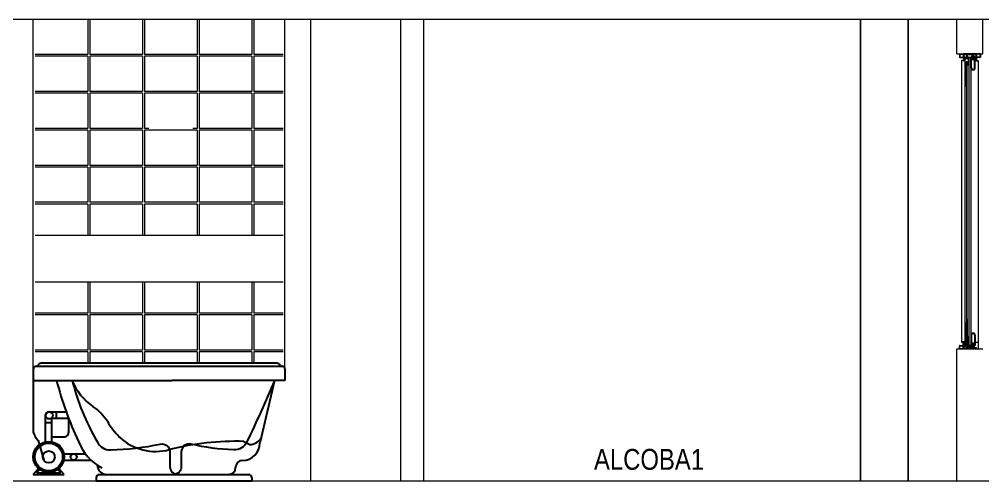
# Model space of a CAD drawing. Extents: x 1270 to 1442, y 932 to 1016.
# Drawn here: x 1428.32 to 1433.88, y 975.19 to 977.85 of the extents above; entities that cross this region are included whole.
import ezdxf

# ---------------------------------------------------------------- set-up
doc = ezdxf.new("R2010")
doc.units = 0
doc.header["$MEASUREMENT"] = 0
doc.layers.add('arquitecturapasito', color=252, linetype='Continuous', lineweight=5)
doc.layers.add('ventanas', color=4, linetype='Continuous', lineweight=9)
for name, color, linetype in [('GUIATAPA', 7, 'Continuous'), ('REFEREN', 1, 'Continuous'), ('VIDRIOS', 4, 'Continuous')]:
    doc.layers.add(name, color=color, linetype=linetype)
doc.styles.add('MtXpl_Arial_Narrow', font='')
doc.styles.get('MtXpl_Arial_Narrow').set_extended_font_data('Arial Narrow')

msp = doc.modelspace()

# ---------------------------------------------------------------- linework, layer by layer
for p, q in [((1428.405, 975.8332), (1428.405, 975.7655)), ((1429.855, 975.8332), (1429.855, 975.7655)), ((1428.405, 975.7655), (1429.2025, 975.7655)), ((1429.855, 975.7655), (1429.2025, 975.7655)), ((1429.7956, 975.7655), (1429.7106, 975.4045)), ((1428.476, 975.4123), (1428.476, 975.5669)), ((1428.494, 975.585), (1428.5958, 975.585)), ((1428.5391, 975.5489), (1428.5391, 975.585)), ((1428.5121, 975.5218), (1428.476, 975.5218)), ((1428.5121, 975.4123), (1428.5121, 975.5489)), ((1428.5121, 975.5489), (1428.609, 975.5489)), ((1429.6179, 975.4147), (1429.6528, 975.3962)), ((1428.5811, 975.3432), (1428.7048, 975.3432)), ((1428.5811, 975.3071), (1428.7371, 975.3071)), ((1428.405, 975.224), (1428.4353, 975.2584)), ((1428.425, 975.233), (1428.4421, 975.2524)), ((1428.425, 975.233), (1428.563, 975.233)), ((1428.563, 975.233), (1428.546, 975.2524)), ((1428.583, 975.224), (1428.5528, 975.2584)), ((1428.405, 975.224), (1428.583, 975.224)), ((1428.7671, 975.2059), (1428.7671, 975.1879)), ((1428.7671, 975.1879), (1429.6646, 975.1879)), ((1428.7852, 975.224), (1428.8279, 975.224)), ((1428.8279, 975.224), (1429.6465, 975.224)), ((1429.6035, 975.224), (1429.6465, 975.224)), ((1429.6646, 975.2059), (1429.6646, 975.1879))]:
    msp.add_line(p, q)
for points in [[(1429.8414, 975.8467), (1429.2025, 975.8467), (1428.4186, 975.8467)], [(1429.8091, 975.8648), (1429.2025, 975.8648), (1428.4509, 975.8648)]]:
    msp.add_lwpolyline(points)
for points in [[(1428.405, 975.7655), (1428.405, 975.4676, 0.10594), (1428.4321, 975.4207), (1428.4648, 975.3062)], [(1428.5391, 975.7655, 0.048738), (1428.6655, 975.4135, 0.177115), (1428.7993, 975.2619, 0.177115)], [(1428.6294, 975.7655, 0.073733), (1428.7738, 975.4135, 0.323277), (1428.8515, 975.3655, 0.04186), (1429.1367, 975.3987, -0.48524), (1429.1924, 975.3548), (1429.1924, 975.2691, 0.414214), (1429.2375, 975.224)], [(1429.7956, 975.7655, -0.009797), (1429.6365, 975.4135, -0.323277), (1429.5588, 975.3655, -0.048609), (1429.3137, 975.3987, 0.48524), (1429.258, 975.3548), (1429.258, 975.2691, -0.414214), (1429.2129, 975.224)], [(1428.5121, 975.4406), (1428.582, 975.4406, 0.414214), (1428.6091, 975.4676), (1428.6091, 975.5486)]]:
    msp.add_lwpolyline(points, format="xyb")
for centre, radius in [((1428.4967, 975.5643), 0.0203), ((1428.494, 975.3252), 0.089), ((1428.494, 975.3252), 0.0799), ((1428.494, 975.3252), 0.0348), ((1428.6373, 975.3252), 0.0181)]:
    msp.add_circle(centre, radius)
for centre, radius, start, end in [((1428.4186, 975.8332), 0.0135, 88.2416, 180), ((1428.4179, 975.8631), 0.0164, 270.9332, 323.8377), ((1428.4509, 975.8418), 0.0229, 90, 149.6951), ((1429.8091, 975.8418), 0.0229, 30.3049, 90), ((1429.8406, 975.8602), 0.0135, 210.3049, 271.7584), ((1429.8414, 975.8332), 0.0135, 0, 91.7584), ((1428.9348, 975.8864), 0.3285, 201.6001, 235.3652), ((1428.494, 975.5669), 0.0181, 90, 180), ((1428.5793, 975.3667), 0.3012, 32.9973, 55.9103), ((1429.1987, 975.737), 0.4208, 209.3546, 225.0208), ((1429.1095, 975.6602), 0.3035, 226.683, 285.4721), ((1429.5748, 973.8404), 1.5748, 88.4314, 104.1249), ((1429.6113, 975.4045), 0.0993, 270, 0), ((1429.6485, 975.4777), 0.0815, 273.0573, 323.7584), ((1429.6113, 975.2646), 0.0406, 90, 180), ((1428.8279, 975.2781), 0.0542, 180, 270), ((1429.5301, 975.2646), 0.0406, 270, 0), ((1428.7852, 975.2059), 0.0181, 90, 180), ((1429.6465, 975.2059), 0.0181, 0, 90)]:
    msp.add_arc(centre, radius, start, end)
at = {"layer": 'arquitecturapasito', "color": 252}
for p, q in [((1422.6045, 977.8479), (1436.9507, 977.8479)), ((1428.405, 975.4676), (1428.405, 977.8479)), ((1428.72, 977.8479), (1428.72, 977.6449)), ((1428.73, 977.8479), (1428.73, 977.6449)), ((1429.035, 977.8479), (1429.035, 977.6449)), ((1429.045, 977.8479), (1429.045, 977.6449)), ((1429.35, 977.8479), (1429.35, 977.6449)), ((1429.36, 977.8479), (1429.36, 977.6449)), ((1429.665, 977.8479), (1429.665, 977.6449)), ((1429.675, 977.8479), (1429.675, 977.6449)), ((1429.855, 975.8332), (1429.855, 977.8479)), ((1430.005, 975.1879), (1430.005, 977.8479)), ((1430.5234, 975.1879), (1430.5234, 977.8479)), ((1430.655, 975.1879), (1430.655, 977.8479)), ((1433.1716, 975.1879), (1433.1716, 977.8479)), ((1433.1737, 975.1879), (1433.1737, 977.8479)), ((1433.4474, 975.1879), (1433.4474, 977.8479)), ((1433.4495, 975.1879), (1433.4495, 977.8479)), ((1433.7268, 977.6479), (1433.7268, 977.8479)), ((1433.8768, 977.6479), (1433.8768, 977.8479)), ((1428.72, 977.6449), (1428.415, 977.6449)), ((1428.72, 977.6349), (1428.415, 977.6349)), ((1428.72, 977.6349), (1428.72, 977.4319)), ((1429.035, 977.6449), (1428.73, 977.6449)), ((1429.035, 977.6349), (1428.73, 977.6349)), ((1428.73, 977.6349), (1428.73, 977.4319)), ((1429.035, 977.6349), (1429.035, 977.4319)), ((1429.35, 977.6449), (1429.045, 977.6449)), ((1429.35, 977.6349), (1429.045, 977.6349)), ((1429.045, 977.6349), (1429.045, 977.4319)), ((1429.35, 977.6349), (1429.35, 977.4319)), ((1429.665, 977.6449), (1429.36, 977.6449)), ((1429.665, 977.6349), (1429.36, 977.6349)), ((1429.36, 977.6349), (1429.36, 977.4319)), ((1429.665, 977.6349), (1429.665, 977.4319)), ((1429.845, 977.6449), (1429.675, 977.6449)), ((1429.845, 977.6349), (1429.675, 977.6349)), ((1429.675, 977.6349), (1429.675, 977.4319)), ((1433.7268, 977.6479), (1433.8768, 977.6479)), ((1428.72, 977.4319), (1428.415, 977.4319)), ((1428.72, 977.4219), (1428.415, 977.4219)), ((1428.72, 977.4219), (1428.72, 977.2189)), ((1429.035, 977.4319), (1428.73, 977.4319)), ((1429.035, 977.4219), (1428.73, 977.4219)), ((1428.73, 977.4219), (1428.73, 977.2189)), ((1429.035, 977.4219), (1429.035, 977.2189)), ((1429.35, 977.4319), (1429.045, 977.4319)), ((1429.35, 977.4219), (1429.045, 977.4219)), ((1429.045, 977.4219), (1429.045, 977.2189)), ((1429.35, 977.4219), (1429.35, 977.2189)), ((1429.665, 977.4319), (1429.36, 977.4319)), ((1429.665, 977.4219), (1429.36, 977.4219)), ((1429.36, 977.4219), (1429.36, 977.2189)), ((1429.665, 977.4219), (1429.665, 977.2189)), ((1429.845, 977.4319), (1429.675, 977.4319)), ((1429.845, 977.4219), (1429.675, 977.4219)), ((1429.675, 977.4219), (1429.675, 977.2189)), ((1428.72, 977.2189), (1428.415, 977.2189)), ((1428.72, 977.2089), (1428.415, 977.2089)), ((1428.72, 977.2089), (1428.72, 977.0059)), ((1429.035, 977.2189), (1428.73, 977.2189)), ((1429.035, 977.2089), (1428.73, 977.2089)), ((1428.73, 977.2089), (1428.73, 977.0059)), ((1429.035, 977.2089), (1429.035, 977.0059)), ((1429.0708, 977.2189), (1429.045, 977.2189)), ((1429.35, 977.209), (1429.045, 977.209)), ((1429.35, 977.2089), (1429.045, 977.2089)), ((1429.045, 977.2089), (1429.045, 977.0059)), ((1429.35, 977.2189), (1429.3242, 977.2189)), ((1429.35, 977.2089), (1429.35, 977.0059)), ((1429.665, 977.2189), (1429.36, 977.2189)), ((1429.665, 977.2089), (1429.36, 977.2089)), ((1429.36, 977.2089), (1429.36, 977.0059)), ((1429.665, 977.2089), (1429.665, 977.0059)), ((1429.845, 977.2189), (1429.675, 977.2189)), ((1429.845, 977.2089), (1429.675, 977.2089)), ((1429.675, 977.2089), (1429.675, 977.0059)), ((1428.72, 977.0059), (1428.415, 977.0059)), ((1428.72, 976.9959), (1428.415, 976.9959)), ((1428.72, 976.9959), (1428.72, 976.7929)), ((1429.035, 977.0059), (1428.73, 977.0059)), ((1429.035, 976.9959), (1428.73, 976.9959)), ((1428.73, 976.9959), (1428.73, 976.7929)), ((1429.035, 976.9959), (1429.035, 976.7929)), ((1429.35, 977.0059), (1429.045, 977.0059)), ((1429.35, 976.9959), (1429.045, 976.9959)), ((1429.045, 976.9959), (1429.045, 976.7929)), ((1429.35, 976.9959), (1429.35, 976.7929)), ((1429.665, 977.0059), (1429.36, 977.0059)), ((1429.665, 976.9959), (1429.36, 976.9959)), ((1429.36, 976.9959), (1429.36, 976.7929)), ((1429.665, 976.9959), (1429.665, 976.7929)), ((1429.845, 977.0059), (1429.675, 977.0059)), ((1429.845, 976.9959), (1429.675, 976.9959)), ((1429.675, 976.9959), (1429.675, 976.7929)), ((1428.72, 976.7929), (1428.415, 976.7929)), ((1429.035, 976.7929), (1428.73, 976.7929)), ((1429.35, 976.7929), (1429.045, 976.7929)), ((1429.665, 976.7929), (1429.36, 976.7929)), ((1429.845, 976.7929), (1429.675, 976.7929)), ((1428.72, 976.7829), (1428.415, 976.7829)), ((1428.72, 976.7829), (1428.72, 976.6033)), ((1429.035, 976.7829), (1428.73, 976.7829)), ((1428.73, 976.7829), (1428.73, 976.6033)), ((1429.035, 976.7829), (1429.035, 976.6033)), ((1429.35, 976.7829), (1429.045, 976.7829)), ((1429.045, 976.7829), (1429.045, 976.6033)), ((1429.35, 976.7829), (1429.35, 976.6033)), ((1429.665, 976.7829), (1429.36, 976.7829)), ((1429.36, 976.7829), (1429.36, 976.6033)), ((1429.665, 976.7829), (1429.665, 976.6033)), ((1429.845, 976.7829), (1429.675, 976.7829)), ((1429.675, 976.7829), (1429.675, 976.6033)), ((1428.415, 976.6033), (1429.845, 976.6033)), ((1428.415, 976.3335), (1429.845, 976.3335)), ((1428.72, 976.3335), (1428.72, 976.1539)), ((1428.73, 976.3335), (1428.73, 976.1539)), ((1429.035, 976.3335), (1429.035, 976.1539)), ((1429.045, 976.3335), (1429.045, 976.1539)), ((1429.35, 976.3335), (1429.35, 976.1539)), ((1429.36, 976.3335), (1429.36, 976.1539)), ((1429.665, 976.3335), (1429.665, 976.1539)), ((1429.675, 976.3335), (1429.675, 976.1539)), ((1428.72, 976.1539), (1428.415, 976.1539)), ((1428.72, 976.1439), (1428.415, 976.1439)), ((1428.72, 976.1439), (1428.72, 975.9409)), ((1429.035, 976.1539), (1428.73, 976.1539)), ((1429.035, 976.1439), (1428.73, 976.1439)), ((1428.73, 976.1439), (1428.73, 975.9409)), ((1429.035, 976.1439), (1429.035, 975.9409)), ((1429.35, 976.1539), (1429.045, 976.1539)), ((1429.35, 976.1439), (1429.045, 976.1439)), ((1429.045, 976.1439), (1429.045, 975.9409)), ((1429.35, 976.1439), (1429.35, 975.9409)), ((1429.665, 976.1539), (1429.36, 976.1539)), ((1429.665, 976.1439), (1429.36, 976.1439)), ((1429.36, 976.1439), (1429.36, 975.9409)), ((1429.665, 976.1439), (1429.665, 975.9409)), ((1429.845, 976.1539), (1429.675, 976.1539)), ((1429.845, 976.1439), (1429.675, 976.1439)), ((1429.675, 976.1439), (1429.675, 975.9409)), ((1428.72, 975.9409), (1428.415, 975.9409)), ((1428.72, 975.9309), (1428.415, 975.9309)), ((1428.72, 975.9309), (1428.72, 975.8648)), ((1429.035, 975.9409), (1428.73, 975.9409)), ((1429.035, 975.9309), (1428.73, 975.9309)), ((1428.73, 975.9309), (1428.73, 975.8648)), ((1429.035, 975.9309), (1429.035, 975.8648)), ((1429.35, 975.9409), (1429.045, 975.9409)), ((1429.35, 975.9309), (1429.045, 975.9309)), ((1429.045, 975.9309), (1429.045, 975.8648)), ((1429.35, 975.9309), (1429.35, 975.8648)), ((1429.665, 975.9409), (1429.36, 975.9409)), ((1429.665, 975.9309), (1429.36, 975.9309)), ((1429.36, 975.9309), (1429.36, 975.8648)), ((1429.665, 975.9309), (1429.665, 975.8648)), ((1429.845, 975.9409), (1429.675, 975.9409)), ((1429.845, 975.9309), (1429.675, 975.9309)), ((1429.675, 975.9309), (1429.675, 975.8648)), ((1433.7268, 975.1879), (1433.7268, 975.9479)), ((1433.7268, 975.9479), (1433.8768, 975.9479)), ((1422.6045, 975.1879), (1436.9455, 975.1879)), ((1422.7545, 975.1879), (1433.8427, 975.1879))]:
    msp.add_line(p, q, dxfattribs=at)
at = {"layer": 'GUIATAPA'}
for p, q in [((1433.8103, 977.5688), (1433.8103, 977.6289)), ((1433.8171, 977.6289), (1433.8103, 977.6289)), ((1433.8171, 977.62), (1433.8171, 977.6289)), ((1433.8321, 977.6289), (1433.8254, 977.6289)), ((1433.8254, 977.62), (1433.8254, 977.6289)), ((1433.8321, 977.5688), (1433.8321, 977.6289)), ((1433.8103, 976.027), (1433.8103, 975.9669)), ((1433.8321, 976.027), (1433.8321, 975.9669)), ((1433.8171, 975.9669), (1433.8103, 975.9669)), ((1433.8171, 975.9757), (1433.8171, 975.9669)), ((1433.8254, 975.9757), (1433.8254, 975.9669)), ((1433.8321, 975.9669), (1433.8254, 975.9669))]:
    msp.add_line(p, q, dxfattribs=at)
for centre, radius, start, end in [((1433.8212, 977.62), 0.00415, 180, 0), ((1433.8212, 977.5688), 0.0109, 180, 0), ((1433.8212, 976.027), 0.0109, 0, 180), ((1433.8212, 975.9757), 0.00415, 0, 180)]:
    msp.add_arc(centre, radius, start, end, dxfattribs=at)
at = {"layer": 'REFEREN'}
for p, q in [((1433.7754, 977.6276), (1433.7754, 977.6207)), ((1433.7762, 977.6276), (1433.7754, 977.6276)), ((1433.7754, 977.6207), (1433.7762, 977.6207)), ((1433.7762, 977.6207), (1433.7762, 977.6276)), ((1433.7933, 977.6207), (1433.7933, 977.6276)), ((1433.7933, 977.6276), (1433.7941, 977.6276)), ((1433.7941, 977.6207), (1433.7933, 977.6207)), ((1433.7941, 977.6276), (1433.7941, 977.6207)), ((1433.7754, 975.9751), (1433.7754, 975.9682)), ((1433.7762, 975.9751), (1433.7754, 975.9751)), ((1433.7754, 975.9682), (1433.7762, 975.9682)), ((1433.7762, 975.9682), (1433.7762, 975.9751)), ((1433.7933, 975.9682), (1433.7933, 975.9751)), ((1433.7933, 975.9751), (1433.7941, 975.9751)), ((1433.7941, 975.9682), (1433.7933, 975.9682)), ((1433.7941, 975.9751), (1433.7941, 975.9682))]:
    msp.add_line(p, q, dxfattribs=at)
for centre, radius, start, end in [((1433.7786, 977.6321), 0.00597, 246.6273, 303.8996), ((1433.7786, 977.6319), 0.00597, 246.6273, 303.8996), ((1433.7786, 977.6315), 0.00597, 246.6273, 303.8996), ((1433.7788, 977.6352), 0.00977, 254.835, 288.7448), ((1433.7787, 977.6373), 0.0122, 258.1832, 285.2584), ((1433.7783, 977.6405), 0.0155, 262.2061, 283.141), ((1433.7789, 977.6463), 0.0216, 262.7637, 277.9281), ((1433.7792, 977.6907), 0.0663, 267.4255, 272.3498), ((1433.8118, 979.7597), 2.1358, 269.0443, 269.197), ((1433.7782, 977.5576), 0.0663, 86.7939, 91.7169), ((1433.7786, 977.6018), 0.0218, 81.2955, 96.1858), ((1433.7781, 977.608), 0.0153, 75.5606, 96.9965), ((1433.7787, 977.6152), 0.00798, 66.1874, 108.0388), ((1433.7786, 977.6131), 0.00979, 70.4331, 104.2887), ((1433.7786, 977.6167), 0.00597, 56.1004, 113.3727), ((1433.7786, 977.6165), 0.00597, 56.1004, 113.3727), ((1433.7786, 977.6162), 0.00597, 56.1004, 113.3727), ((1433.7909, 977.6321), 0.00597, 236.1004, 293.3727), ((1433.7909, 977.6319), 0.00597, 236.1004, 293.3727), ((1433.7909, 977.6315), 0.00597, 236.1004, 293.3727), ((1433.7907, 977.6352), 0.00977, 251.2552, 285.165), ((1433.7908, 977.6373), 0.0122, 254.7416, 281.8168), ((1433.7906, 977.6463), 0.0216, 262.0719, 277.2363), ((1433.7903, 977.6907), 0.0663, 267.6502, 272.5745), ((1433.7577, 979.7597), 2.1358, 270.803, 270.9557), ((1433.7913, 977.5576), 0.0663, 88.2831, 93.2061), ((1433.7909, 977.6018), 0.0218, 83.8142, 98.7045), ((1433.7914, 977.608), 0.0153, 83.0035, 104.4394), ((1433.7908, 977.6152), 0.00798, 71.9612, 113.8126), ((1433.7909, 977.6131), 0.00979, 75.7113, 109.5669), ((1433.7909, 977.6167), 0.00597, 66.6273, 123.8996), ((1433.7909, 977.6165), 0.00597, 66.6273, 123.8996), ((1433.7909, 977.6162), 0.00597, 66.6273, 123.8996), ((1433.7912, 977.6405), 0.0155, 256.859, 277.7939), ((1433.7786, 975.9796), 0.00597, 246.6273, 303.8996), ((1433.7786, 975.9794), 0.00597, 246.6273, 303.8996), ((1433.7786, 975.979), 0.00597, 246.6273, 303.8996), ((1433.7788, 975.9827), 0.00977, 254.835, 288.7448), ((1433.7787, 975.9848), 0.0122, 258.1832, 285.2584), ((1433.7783, 975.988), 0.0155, 262.2061, 283.141), ((1433.7789, 975.9938), 0.0216, 262.7637, 277.9281), ((1433.7792, 976.0382), 0.0663, 267.4255, 272.3498), ((1433.8118, 978.1072), 2.1358, 269.0443, 269.197), ((1433.7782, 975.9051), 0.0663, 86.7939, 91.7169), ((1433.7786, 975.9493), 0.0218, 81.2955, 96.1858), ((1433.7781, 975.9555), 0.0153, 75.5606, 96.9965), ((1433.7787, 975.9627), 0.00798, 66.1874, 108.0388), ((1433.7786, 975.9606), 0.00979, 70.4331, 104.2887), ((1433.7786, 975.9642), 0.00597, 56.1004, 113.3727), ((1433.7786, 975.964), 0.00597, 56.1004, 113.3727), ((1433.7786, 975.9637), 0.00597, 56.1004, 113.3727), ((1433.7909, 975.9796), 0.00597, 236.1004, 293.3727), ((1433.7909, 975.9794), 0.00597, 236.1004, 293.3727), ((1433.7909, 975.979), 0.00597, 236.1004, 293.3727), ((1433.7907, 975.9827), 0.00977, 251.2552, 285.165), ((1433.7908, 975.9848), 0.0122, 254.7416, 281.8168), ((1433.7906, 975.9938), 0.0216, 262.0719, 277.2363), ((1433.7903, 976.0382), 0.0663, 267.6502, 272.5745), ((1433.7577, 978.1072), 2.1358, 270.803, 270.9557), ((1433.7913, 975.9051), 0.0663, 88.2831, 93.2061), ((1433.7909, 975.9493), 0.0218, 83.8142, 98.7045), ((1433.7914, 975.9555), 0.0153, 83.0035, 104.4394), ((1433.7908, 975.9627), 0.00798, 71.9612, 113.8126), ((1433.7909, 975.9606), 0.00979, 75.7113, 109.5669), ((1433.7909, 975.9642), 0.00597, 66.6273, 123.8996), ((1433.7909, 975.964), 0.00597, 66.6273, 123.8996), ((1433.7909, 975.9637), 0.00597, 66.6273, 123.8996), ((1433.7912, 975.988), 0.0155, 256.859, 277.7939)]:
    msp.add_arc(centre, radius, start, end, dxfattribs=at)
at = {"layer": 'ventanas'}
for p, q in [((1433.743, 977.6479), (1433.743, 977.6296)), ((1433.743, 977.6479), (1433.7662, 977.6479)), ((1433.7448, 977.6279), (1433.7662, 977.6279)), ((1433.745, 977.6459), (1433.745, 977.6299)), ((1433.745, 977.6459), (1433.7662, 977.6459)), ((1433.745, 977.6299), (1433.7662, 977.6299)), ((1433.841, 977.6479), (1433.7662, 977.6479)), ((1433.7662, 977.6459), (1433.7662, 977.6299)), ((1433.7662, 977.6279), (1433.7662, 977.6094)), ((1433.7716, 977.6279), (1433.7716, 977.6104)), ((1433.7731, 977.6289), (1433.7726, 977.6289)), ((1433.7735, 977.6289), (1433.7731, 977.6289)), ((1433.7731, 977.6079), (1433.7731, 977.6289)), ((1433.7735, 977.6289), (1433.7735, 976.537)), ((1433.7959, 977.6289), (1433.7959, 976.537)), ((1433.7959, 977.6289), (1433.7972, 977.6289)), ((1433.7972, 977.6289), (1433.7972, 977.4592)), ((1433.7972, 977.6289), (1433.817, 977.6289)), ((1433.8087, 977.6289), (1433.8087, 976.537)), ((1433.8162, 977.6424), (1433.8262, 977.6424)), ((1433.8162, 977.6289), (1433.8162, 977.6424)), ((1433.8179, 977.6175), (1433.8179, 977.6424)), ((1433.8245, 977.6175), (1433.8245, 977.6424)), ((1433.8262, 977.6289), (1433.8262, 977.6424)), ((1433.8329, 977.6289), (1433.8321, 977.6289)), ((1433.8329, 977.6289), (1433.8329, 977.6079)), ((1433.8329, 977.6289), (1433.8334, 977.6289)), ((1433.8344, 977.6279), (1433.8344, 977.6104)), ((1433.8397, 977.6479), (1433.8397, 977.6094)), ((1433.863, 977.6479), (1433.841, 977.6479)), ((1433.841, 977.6459), (1433.841, 977.6299)), ((1433.861, 977.6459), (1433.841, 977.6459)), ((1433.861, 977.6299), (1433.841, 977.6299)), ((1433.841, 977.6279), (1433.841, 977.6094)), ((1433.8612, 977.6279), (1433.841, 977.6279)), ((1433.861, 977.6459), (1433.861, 977.6299)), ((1433.863, 977.6479), (1433.863, 977.6296)), ((1433.7552, 977.6079), (1433.7552, 976.537)), ((1433.7731, 977.6079), (1433.7552, 977.6079)), ((1433.7731, 977.6079), (1433.7552, 977.6079)), ((1433.7706, 977.6094), (1433.7562, 977.6094)), ((1433.7794, 977.5849), (1433.7787, 977.5849)), ((1433.7792, 977.5862), (1433.7795, 977.5862)), ((1433.7799, 977.5857), (1433.7799, 977.5854)), ((1433.7871, 977.5939), (1433.7824, 977.5939)), ((1433.7895, 977.5854), (1433.7895, 977.5857)), ((1433.79, 977.5862), (1433.7903, 977.5862)), ((1433.7907, 977.5849), (1433.79, 977.5849)), ((1433.8329, 977.6079), (1433.8507, 977.6079)), ((1433.8354, 977.6094), (1433.8497, 977.6094)), ((1433.8507, 977.6079), (1433.8507, 976.537)), ((1433.7972, 977.4592), (1433.7972, 977.3399)), ((1433.7552, 976.537), (1433.7552, 975.9879)), ((1433.7735, 976.537), (1433.7735, 976.1005)), ((1433.7959, 976.537), (1433.7959, 976.1005)), ((1433.7972, 976.537), (1433.7972, 975.9669)), ((1433.8087, 976.537), (1433.8087, 975.9669)), ((1433.8507, 976.537), (1433.8507, 975.9479)), ((1433.7552, 976.1005), (1433.7552, 975.9875)), ((1433.7735, 976.1005), (1433.7735, 975.9669)), ((1433.7959, 976.1005), (1433.7959, 975.9669)), ((1433.7794, 976.0165), (1433.7787, 976.0165)), ((1433.7792, 976.0152), (1433.7795, 976.0152)), ((1433.7799, 976.0157), (1433.7799, 976.016)), ((1433.7895, 976.016), (1433.7895, 976.0157)), ((1433.7907, 976.0165), (1433.79, 976.0165)), ((1433.79, 976.0152), (1433.7903, 976.0152)), ((1433.743, 975.9479), (1433.743, 975.9662)), ((1433.7448, 975.9679), (1433.7649, 975.9679)), ((1433.745, 975.9499), (1433.745, 975.9659)), ((1433.745, 975.9659), (1433.7649, 975.9659)), ((1433.7731, 975.9879), (1433.7552, 975.9879)), ((1433.7731, 975.9879), (1433.7552, 975.9879)), ((1433.7552, 975.9879), (1433.7552, 975.9874)), ((1433.7706, 975.9864), (1433.7562, 975.9864)), ((1433.7649, 975.9479), (1433.7649, 975.9864)), ((1433.7662, 975.9479), (1433.7662, 975.9864)), ((1433.7716, 975.9679), (1433.7716, 975.9854)), ((1433.7734, 975.9669), (1433.7722, 975.9669)), ((1433.7743, 975.9669), (1433.7722, 975.9669)), ((1433.7731, 975.9669), (1433.7726, 975.9669)), ((1433.7731, 975.9669), (1433.7731, 975.9879)), ((1433.7731, 975.9669), (1433.7731, 975.9879)), ((1433.7735, 975.9669), (1433.7731, 975.9669)), ((1433.7731, 975.9669), (1433.7734, 975.9669)), ((1433.7871, 976.0075), (1433.7824, 976.0075)), ((1433.7868, 975.9617), (1433.7868, 975.9586)), ((1433.7879, 975.9626), (1433.7869, 975.9619)), ((1433.7871, 975.9583), (1433.8189, 975.957)), ((1433.8179, 975.9639), (1433.7881, 975.9639)), ((1433.7881, 975.9639), (1433.7881, 975.9631)), ((1433.7951, 975.9669), (1433.7972, 975.9669)), ((1433.8087, 975.9669), (1433.7972, 975.9669)), ((1433.8103, 975.9669), (1433.8087, 975.9669)), ((1433.8158, 975.9669), (1433.8158, 975.9639)), ((1433.8179, 975.9631), (1433.8179, 975.9639)), ((1433.818, 975.9746), (1433.818, 975.9627)), ((1433.8191, 975.9619), (1433.8181, 975.9626)), ((1433.8192, 975.9573), (1433.8192, 975.9617)), ((1433.8245, 975.9746), (1433.8245, 975.9566)), ((1433.8266, 975.9669), (1433.8266, 975.9564)), ((1433.8321, 975.9869), (1433.8507, 975.9869)), ((1433.743, 975.9479), (1433.7649, 975.9479)), ((1433.745, 975.9499), (1433.7649, 975.9499)), ((1433.841, 975.9479), (1433.7649, 975.9479)), ((1433.8357, 975.9479), (1433.8507, 975.9479))]:
    msp.add_line(p, q, dxfattribs=at)
at = {"layer": 'ventanas', "color": 7}
for p, q in [((1433.7664, 977.6251), (1433.7664, 977.6474)), ((1433.7669, 977.6479), (1433.7672, 977.6479)), ((1433.7672, 977.6246), (1433.7669, 977.6246)), ((1433.7677, 977.6474), (1433.7677, 977.6459)), ((1433.7677, 977.6436), (1433.7677, 977.6251)), ((1433.7682, 977.6454), (1433.7848, 977.6454)), ((1433.7848, 977.6441), (1433.7682, 977.6441)), ((1433.7738, 977.6284), (1433.7738, 977.5854)), ((1433.7769, 977.6289), (1433.7743, 977.6289)), ((1433.7751, 977.6209), (1433.7751, 977.6274)), ((1433.7751, 977.5994), (1433.7751, 977.6189)), ((1433.7756, 977.6279), (1433.7759, 977.6279)), ((1433.7759, 977.6204), (1433.7756, 977.6204)), ((1433.7756, 977.6194), (1433.7769, 977.6194)), ((1433.7764, 977.6274), (1433.7764, 977.6269)), ((1433.7764, 977.6214), (1433.7764, 977.6209)), ((1433.7774, 977.6269), (1433.7774, 977.6284)), ((1433.7774, 977.6199), (1433.7774, 977.6214)), ((1433.7816, 977.6207), (1433.7816, 977.6282)), ((1433.7847, 977.6196), (1433.7816, 977.6207)), ((1433.782, 977.6286), (1433.7825, 977.6286)), ((1433.7829, 977.6282), (1433.7829, 977.6255)), ((1433.783, 977.6251), (1433.7835, 977.6247)), ((1433.7879, 977.6207), (1433.7847, 977.6196)), ((1433.7853, 977.6459), (1433.7853, 977.6474)), ((1433.7853, 977.6335), (1433.7853, 977.6436)), ((1433.7865, 977.6322), (1433.7854, 977.6332)), ((1433.7858, 977.6479), (1433.7861, 977.6479)), ((1433.786, 977.6247), (1433.7865, 977.6251)), ((1433.7866, 977.6474), (1433.7866, 977.6444)), ((1433.7866, 977.6421), (1433.7866, 977.6341)), ((1433.7866, 977.6255), (1433.7866, 977.6318)), ((1433.7867, 977.6337), (1433.7878, 977.6327)), ((1433.7871, 977.6439), (1433.8189, 977.6439)), ((1433.8189, 977.6426), (1433.7871, 977.6426)), ((1433.7879, 977.6324), (1433.7879, 977.6207)), ((1433.792, 977.6284), (1433.792, 977.6269)), ((1433.792, 977.6214), (1433.792, 977.6199)), ((1433.7951, 977.6289), (1433.7925, 977.6289)), ((1433.7925, 977.6194), (1433.7938, 977.6194)), ((1433.793, 977.6269), (1433.793, 977.6274)), ((1433.793, 977.6209), (1433.793, 977.6214)), ((1433.7935, 977.6279), (1433.7938, 977.6279)), ((1433.7938, 977.6204), (1433.7935, 977.6204)), ((1433.7943, 977.6274), (1433.7943, 977.6209)), ((1433.7943, 977.6189), (1433.7943, 977.5994)), ((1433.7956, 977.5854), (1433.7956, 977.6284)), ((1433.8181, 977.6207), (1433.8181, 977.6324)), ((1433.8212, 977.6196), (1433.8181, 977.6207)), ((1433.8182, 977.6327), (1433.8193, 977.6337)), ((1433.8194, 977.6444), (1433.8194, 977.6474)), ((1433.8194, 977.6341), (1433.8194, 977.6421)), ((1433.8194, 977.6318), (1433.8194, 977.6255)), ((1433.8206, 977.6332), (1433.8195, 977.6322)), ((1433.8195, 977.6251), (1433.82, 977.6247)), ((1433.8199, 977.6479), (1433.8202, 977.6479)), ((1433.8207, 977.6474), (1433.8207, 977.6459)), ((1433.8207, 977.6436), (1433.8207, 977.6335)), ((1433.8212, 977.6454), (1433.8377, 977.6454)), ((1433.8377, 977.6441), (1433.8212, 977.6441)), ((1433.8244, 977.6207), (1433.8212, 977.6196)), ((1433.8225, 977.6247), (1433.823, 977.6251)), ((1433.8231, 977.6255), (1433.8231, 977.6282)), ((1433.8235, 977.6286), (1433.824, 977.6286)), ((1433.8244, 977.6282), (1433.8244, 977.6207)), ((1433.8382, 977.6459), (1433.8382, 977.6474)), ((1433.8382, 977.6251), (1433.8382, 977.6436)), ((1433.8387, 977.6479), (1433.839, 977.6479)), ((1433.839, 977.6246), (1433.8387, 977.6246)), ((1433.8395, 977.6474), (1433.8395, 977.6251)), ((1433.7743, 977.5849), (1433.7794, 977.5849)), ((1433.7751, 977.5867), (1433.7751, 977.5964)), ((1433.7809, 977.5989), (1433.7756, 977.5989)), ((1433.7756, 977.5969), (1433.7842, 977.5969)), ((1433.7794, 977.5862), (1433.7756, 977.5862)), ((1433.7799, 977.5854), (1433.7799, 977.5857)), ((1433.7813, 977.601), (1433.7813, 977.5994)), ((1433.7829, 977.6034), (1433.7826, 977.6034)), ((1433.7826, 977.5994), (1433.7826, 977.601)), ((1433.7864, 977.5989), (1433.7831, 977.5989)), ((1433.7846, 977.597), (1433.7847, 977.5972)), ((1433.7847, 977.5972), (1433.7849, 977.597)), ((1433.7853, 977.5969), (1433.7938, 977.5969)), ((1433.7869, 977.6034), (1433.7866, 977.6034)), ((1433.7868, 977.601), (1433.7868, 977.5994)), ((1433.7881, 977.5994), (1433.7881, 977.601)), ((1433.7938, 977.5989), (1433.7886, 977.5989)), ((1433.7895, 977.5857), (1433.7895, 977.5854)), ((1433.7938, 977.5862), (1433.79, 977.5862)), ((1433.79, 977.5849), (1433.7951, 977.5849)), ((1433.7943, 977.5964), (1433.7943, 977.5867)), ((1433.7738, 976.016), (1433.7738, 975.9674)), ((1433.7794, 976.0165), (1433.7743, 976.0165)), ((1433.7751, 976.005), (1433.7751, 976.0147)), ((1433.7756, 976.0152), (1433.7793, 976.0152)), ((1433.7793, 976.0152), (1433.7794, 976.0152)), ((1433.7799, 976.0157), (1433.7799, 976.016)), ((1433.7895, 976.016), (1433.7895, 976.0157)), ((1433.7951, 976.0165), (1433.79, 976.0165)), ((1433.79, 976.0152), (1433.7938, 976.0152)), ((1433.7943, 976.0147), (1433.7943, 976.005)), ((1433.7956, 975.9674), (1433.7956, 976.016)), ((1433.7664, 975.9484), (1433.7664, 975.9757)), ((1433.7669, 975.9762), (1433.7672, 975.9762)), ((1433.7677, 975.9757), (1433.7677, 975.9595)), ((1433.7677, 975.9572), (1433.7677, 975.9497)), ((1433.7682, 975.959), (1433.7848, 975.9583)), ((1433.7848, 975.957), (1433.7683, 975.9577)), ((1433.7743, 975.9669), (1433.7769, 975.9669)), ((1433.7751, 976.0014), (1433.7751, 976.002)), ((1433.7751, 975.9769), (1433.7751, 975.9994)), ((1433.7751, 975.9684), (1433.7751, 975.9749)), ((1433.7842, 976.0045), (1433.7756, 976.0045)), ((1433.7756, 976.0025), (1433.7809, 976.0025)), ((1433.7763, 976.0009), (1433.7756, 976.0009)), ((1433.7756, 975.9999), (1433.7764, 975.9999)), ((1433.7769, 975.9764), (1433.7756, 975.9764)), ((1433.7756, 975.9754), (1433.7759, 975.9754)), ((1433.7759, 975.9679), (1433.7756, 975.9679)), ((1433.7764, 975.9749), (1433.7764, 975.9744)), ((1433.7764, 975.9689), (1433.7764, 975.9684)), ((1433.7768, 976.0004), (1433.7768, 976.0004)), ((1433.7774, 975.9744), (1433.7774, 975.9759)), ((1433.7774, 975.9674), (1433.7774, 975.9689)), ((1433.7813, 976.002), (1433.7813, 976.0004)), ((1433.7816, 975.975), (1433.7847, 975.9762)), ((1433.7816, 975.9676), (1433.7816, 975.975)), ((1433.7825, 975.9672), (1433.782, 975.9672)), ((1433.7826, 976.0004), (1433.7826, 976.002)), ((1433.7826, 975.998), (1433.7829, 975.998)), ((1433.7829, 975.9702), (1433.7829, 975.9676)), ((1433.7835, 975.9711), (1433.783, 975.9706)), ((1433.7831, 976.0025), (1433.7864, 976.0025)), ((1433.7847, 976.0042), (1433.7846, 976.0044)), ((1433.7849, 976.0044), (1433.7847, 976.0042)), ((1433.7847, 975.9762), (1433.7879, 975.975)), ((1433.7938, 976.0045), (1433.7853, 976.0045)), ((1433.7853, 975.9588), (1433.7853, 975.9622)), ((1433.7853, 975.9484), (1433.7853, 975.9565)), ((1433.7854, 975.9626), (1433.7865, 975.9636)), ((1433.7865, 975.9706), (1433.786, 975.9711)), ((1433.7866, 975.998), (1433.7869, 975.998)), ((1433.7866, 975.9639), (1433.7866, 975.9702)), ((1433.7866, 975.9617), (1433.7866, 975.9587)), ((1433.7866, 975.9564), (1433.7866, 975.9484)), ((1433.7878, 975.963), (1433.7867, 975.962)), ((1433.7868, 976.002), (1433.7868, 976.0004)), ((1433.7871, 975.9582), (1433.8189, 975.9569)), ((1433.8189, 975.9556), (1433.7871, 975.9569)), ((1433.7879, 975.975), (1433.7879, 975.9634)), ((1433.7881, 976.0004), (1433.7881, 976.002)), ((1433.7886, 976.0025), (1433.7938, 976.0025)), ((1433.792, 975.9759), (1433.792, 975.9744)), ((1433.792, 975.9689), (1433.792, 975.9674)), ((1433.7938, 975.9764), (1433.7925, 975.9764)), ((1433.7925, 975.9669), (1433.7951, 975.9669)), ((1433.7926, 976.0004), (1433.7926, 976.0004)), ((1433.793, 975.9744), (1433.793, 975.9749)), ((1433.793, 975.9684), (1433.793, 975.9689)), ((1433.7938, 976.0009), (1433.7931, 976.0009)), ((1433.7931, 975.9999), (1433.7939, 975.9999)), ((1433.7935, 975.9754), (1433.7938, 975.9754)), ((1433.7938, 975.9679), (1433.7935, 975.9679)), ((1433.7943, 976.002), (1433.7943, 976.0014)), ((1433.7943, 975.9994), (1433.7943, 975.9769)), ((1433.7943, 975.9749), (1433.7943, 975.9684)), ((1433.8181, 975.975), (1433.8212, 975.9762)), ((1433.8181, 975.9634), (1433.8181, 975.975)), ((1433.8193, 975.962), (1433.8182, 975.963)), ((1433.8194, 975.9702), (1433.8194, 975.9639)), ((1433.8194, 975.9574), (1433.8194, 975.9617)), ((1433.8194, 975.9484), (1433.8194, 975.9551)), ((1433.82, 975.9711), (1433.8195, 975.9706)), ((1433.8195, 975.9636), (1433.8206, 975.9626)), ((1433.8207, 975.9622), (1433.8207, 975.9573)), ((1433.8207, 975.955), (1433.8207, 975.9484)), ((1433.8212, 975.9762), (1433.8244, 975.975)), ((1433.8212, 975.9568), (1433.8391, 975.9559)), ((1433.8378, 975.9545), (1433.8212, 975.9555)), ((1433.823, 975.9706), (1433.8225, 975.9711)), ((1433.8231, 975.9676), (1433.8231, 975.9702)), ((1433.824, 975.9672), (1433.8235, 975.9672)), ((1433.8244, 975.975), (1433.8244, 975.9676)), ((1433.8357, 975.9522), (1433.8377, 975.9522)), ((1433.8382, 975.9527), (1433.8382, 975.954)), ((1433.8395, 975.9554), (1433.8395, 975.9514)), ((1433.7689, 975.9479), (1433.7669, 975.9479)), ((1433.7682, 975.9492), (1433.7689, 975.9492)), ((1433.7694, 975.9487), (1433.7694, 975.9484)), ((1433.7861, 975.9479), (1433.7858, 975.9479)), ((1433.8202, 975.9479), (1433.8199, 975.9479)), ((1433.8352, 975.9484), (1433.8352, 975.9517)), ((1433.836, 975.9479), (1433.8357, 975.9479)), ((1433.8365, 975.9479), (1433.8365, 975.9479)), ((1433.839, 975.9509), (1433.837, 975.9509))]:
    msp.add_line(p, q, dxfattribs=at)
at = {"layer": 'ventanas', "linetype": 'Continuous'}
for p, q in [((1433.7716, 977.6278), (1433.7726, 977.6289)), ((1433.7716, 977.6269), (1433.7731, 977.6284)), ((1433.7716, 977.626), (1433.7731, 977.6275)), ((1433.7716, 977.6252), (1433.7731, 977.6267)), ((1433.7716, 977.6243), (1433.7731, 977.6258)), ((1433.7716, 977.6234), (1433.7731, 977.6249)), ((1433.7716, 977.6225), (1433.7731, 977.624)), ((1433.7716, 977.6216), (1433.7731, 977.6231)), ((1433.7716, 977.6207), (1433.7731, 977.6222)), ((1433.7716, 977.6199), (1433.7731, 977.6214)), ((1433.7716, 977.619), (1433.7731, 977.6205)), ((1433.7716, 977.6181), (1433.7731, 977.6196)), ((1433.7716, 977.6172), (1433.7731, 977.6187)), ((1433.8329, 977.6282), (1433.8336, 977.6289)), ((1433.8329, 977.6273), (1433.8342, 977.6285)), ((1433.8329, 977.6264), (1433.8344, 977.6279)), ((1433.8329, 977.6255), (1433.8344, 977.627)), ((1433.8329, 977.6247), (1433.8344, 977.6262)), ((1433.8329, 977.6238), (1433.8344, 977.6253)), ((1433.8329, 977.6229), (1433.8344, 977.6244)), ((1433.8329, 977.622), (1433.8344, 977.6235)), ((1433.8329, 977.6211), (1433.8344, 977.6226)), ((1433.8329, 977.6202), (1433.8344, 977.6217)), ((1433.8329, 977.6194), (1433.8344, 977.6209)), ((1433.8329, 977.6185), (1433.8344, 977.62)), ((1433.8329, 977.6176), (1433.8344, 977.6191)), ((1433.8329, 977.6167), (1433.8344, 977.6182)), ((1433.7552, 977.608), (1433.7567, 977.6094)), ((1433.756, 977.6079), (1433.7575, 977.6094)), ((1433.7569, 977.6079), (1433.7584, 977.6094)), ((1433.7578, 977.6079), (1433.7593, 977.6094)), ((1433.7587, 977.6079), (1433.7602, 977.6094)), ((1433.7596, 977.6079), (1433.7611, 977.6094)), ((1433.7605, 977.6079), (1433.762, 977.6094)), ((1433.7613, 977.6079), (1433.7628, 977.6094)), ((1433.7622, 977.6079), (1433.7637, 977.6094)), ((1433.7631, 977.6079), (1433.7646, 977.6094)), ((1433.764, 977.6079), (1433.7655, 977.6094)), ((1433.7649, 977.6079), (1433.7664, 977.6094)), ((1433.7658, 977.6079), (1433.7673, 977.6094)), ((1433.7666, 977.6079), (1433.7681, 977.6094)), ((1433.7675, 977.6079), (1433.769, 977.6094)), ((1433.7684, 977.6079), (1433.7699, 977.6094)), ((1433.7693, 977.6079), (1433.7708, 977.6094)), ((1433.7702, 977.6079), (1433.7731, 977.6107)), ((1433.7711, 977.6079), (1433.7731, 977.6099)), ((1433.7715, 977.6101), (1433.7731, 977.6116)), ((1433.7716, 977.6163), (1433.7731, 977.6178)), ((1433.7716, 977.6154), (1433.7731, 977.6169)), ((1433.7716, 977.6145), (1433.7731, 977.616)), ((1433.7716, 977.6137), (1433.7731, 977.6152)), ((1433.7716, 977.6128), (1433.7731, 977.6143)), ((1433.7716, 977.6119), (1433.7731, 977.6134)), ((1433.7716, 977.611), (1433.7731, 977.6125)), ((1433.7719, 977.6079), (1433.7731, 977.609)), ((1433.7728, 977.6079), (1433.7731, 977.6081)), ((1433.8329, 977.6158), (1433.8344, 977.6173)), ((1433.8329, 977.6149), (1433.8344, 977.6164)), ((1433.8329, 977.6141), (1433.8344, 977.6156)), ((1433.8329, 977.6132), (1433.8344, 977.6147)), ((1433.8329, 977.6123), (1433.8344, 977.6138)), ((1433.8329, 977.6114), (1433.8344, 977.6129)), ((1433.8329, 977.6105), (1433.8344, 977.612)), ((1433.8329, 977.6096), (1433.8344, 977.6111)), ((1433.8329, 977.6088), (1433.8344, 977.6103)), ((1433.8329, 977.6079), (1433.8347, 977.6097)), ((1433.8338, 977.6079), (1433.8353, 977.6094)), ((1433.8347, 977.6079), (1433.8362, 977.6094)), ((1433.8356, 977.6079), (1433.8371, 977.6094)), ((1433.8365, 977.6079), (1433.838, 977.6094)), ((1433.8374, 977.6079), (1433.8389, 977.6094)), ((1433.8382, 977.6079), (1433.8397, 977.6094)), ((1433.8391, 977.6079), (1433.8406, 977.6094)), ((1433.84, 977.6079), (1433.8415, 977.6094)), ((1433.8409, 977.6079), (1433.8424, 977.6094)), ((1433.8418, 977.6079), (1433.8433, 977.6094)), ((1433.8427, 977.6079), (1433.8442, 977.6094)), ((1433.8435, 977.6079), (1433.845, 977.6094)), ((1433.8444, 977.6079), (1433.8459, 977.6094)), ((1433.8453, 977.6079), (1433.8468, 977.6094)), ((1433.8462, 977.6079), (1433.8477, 977.6094)), ((1433.8471, 977.6079), (1433.8486, 977.6094)), ((1433.848, 977.6079), (1433.8495, 977.6094)), ((1433.8488, 977.6079), (1433.8502, 977.6092)), ((1433.8497, 977.6079), (1433.8506, 977.6088)), ((1433.8506, 977.6079), (1433.8507, 977.608)), ((1433.7552, 975.9878), (1433.7567, 975.9864)), ((1433.756, 975.9879), (1433.7575, 975.9864)), ((1433.7569, 975.9879), (1433.7584, 975.9864)), ((1433.7578, 975.9879), (1433.7593, 975.9864)), ((1433.7587, 975.9879), (1433.7602, 975.9864)), ((1433.7596, 975.9879), (1433.7611, 975.9864)), ((1433.7605, 975.9879), (1433.762, 975.9864)), ((1433.7613, 975.9879), (1433.7628, 975.9864)), ((1433.7622, 975.9879), (1433.7637, 975.9864)), ((1433.7631, 975.9879), (1433.7646, 975.9864)), ((1433.764, 975.9879), (1433.7655, 975.9864)), ((1433.7649, 975.9879), (1433.7664, 975.9864)), ((1433.7658, 975.9879), (1433.7673, 975.9864)), ((1433.7666, 975.9879), (1433.7681, 975.9864)), ((1433.7675, 975.9879), (1433.769, 975.9864)), ((1433.7684, 975.9879), (1433.7699, 975.9864)), ((1433.7693, 975.9879), (1433.7708, 975.9863)), ((1433.7702, 975.9879), (1433.7731, 975.985)), ((1433.7711, 975.9879), (1433.7731, 975.9859)), ((1433.7715, 975.9856), (1433.7731, 975.9841)), ((1433.7716, 975.9847), (1433.7731, 975.9832)), ((1433.7716, 975.9838), (1433.7731, 975.9823)), ((1433.7716, 975.983), (1433.7731, 975.9815)), ((1433.7716, 975.9821), (1433.7731, 975.9806)), ((1433.7716, 975.9812), (1433.7731, 975.9797)), ((1433.7716, 975.9803), (1433.7731, 975.9788)), ((1433.7716, 975.9794), (1433.7731, 975.9779)), ((1433.7716, 975.9785), (1433.7731, 975.977)), ((1433.7716, 975.9777), (1433.7731, 975.9762)), ((1433.7716, 975.9768), (1433.7731, 975.9753)), ((1433.7716, 975.9759), (1433.7731, 975.9744)), ((1433.7716, 975.975), (1433.7731, 975.9735)), ((1433.7716, 975.9741), (1433.7731, 975.9726)), ((1433.7716, 975.9732), (1433.7731, 975.9717)), ((1433.7716, 975.9723), (1433.7731, 975.9708)), ((1433.7716, 975.9715), (1433.7731, 975.97)), ((1433.7716, 975.9706), (1433.7731, 975.9691)), ((1433.7716, 975.9697), (1433.7731, 975.9682)), ((1433.7716, 975.9688), (1433.7731, 975.9673)), ((1433.7716, 975.9679), (1433.7726, 975.9669)), ((1433.7719, 975.9879), (1433.7731, 975.9868)), ((1433.7728, 975.9879), (1433.7731, 975.9876))]:
    msp.add_line(p, q, dxfattribs=at)
at = {"layer": 'ventanas', "color": 4}
for p, q in [((1433.7827, 977.5929), (1433.7827, 976.537)), ((1433.7837, 977.4592), (1433.7837, 977.5937)), ((1433.7847, 976.537), (1433.7847, 977.5939)), ((1433.7857, 977.4592), (1433.7857, 977.5937)), ((1433.7867, 976.537), (1433.7867, 977.5929)), ((1433.7837, 977.4592), (1433.7837, 977.3399)), ((1433.7857, 977.4592), (1433.7857, 977.3399)), ((1433.7827, 976.537), (1433.7827, 976.1005)), ((1433.7837, 976.537), (1433.7837, 976.0091)), ((1433.7847, 976.1005), (1433.7847, 976.537)), ((1433.7857, 976.537), (1433.7857, 976.0091)), ((1433.7867, 976.1212), (1433.7867, 976.537)), ((1433.7867, 976.1212), (1433.7867, 976.0099)), ((1433.7827, 976.0099), (1433.7827, 976.1005)), ((1433.7847, 976.1005), (1433.7847, 976.0089))]:
    msp.add_line(p, q, dxfattribs=at)
at = {"layer": 'ventanas'}
for centre, radius, start, end in [((1433.7449, 977.6298), 0.00191, 173.8359, 273.0344), ((1433.7729, 977.6275), 0.00136, 103.6839, 166.3161), ((1433.8334, 977.6279), 0.001, 0, 90), ((1433.8611, 977.6298), 0.00191, 266.9656, 6.1641), ((1433.7563, 977.6083), 0.00112, 92.4486, 200.1712), ((1433.7706, 977.6104), 0.001, 270, 0), ((1433.7834, 977.5891), 0.00626, 222.5068, 264.3631), ((1433.7353, 977.6068), 0.0485, 334.8674, 344.0172), ((1433.7794, 977.5854), 0.0005, 270, 360), ((1433.7794, 977.5857), 0.0005, 0, 89.6311), ((1433.7824, 977.5934), 0.0005, 90, 174.3462), ((1433.7861, 977.5891), 0.00626, 275.6369, 317.4932), ((1433.7871, 977.5934), 0.0005, 5.6538, 90), ((1433.8342, 977.6068), 0.0485, 195.9828, 205.1326), ((1433.79, 977.5857), 0.000499, 90.2799, 179.911), ((1433.79, 977.5854), 0.0005, 180, 270), ((1433.8354, 977.6104), 0.001, 180, 270), ((1433.8496, 977.6082), 0.0012, 345.1862, 82.1939), ((1433.7834, 976.0123), 0.00626, 95.6369, 137.4932), ((1433.7353, 975.9946), 0.0485, 15.9828, 25.1326), ((1433.7794, 976.016), 0.0005, 0, 90), ((1433.7794, 976.0157), 0.0005, 270.3689, 360), ((1433.7824, 976.008), 0.0005, 185.6538, 270), ((1433.7861, 976.0123), 0.00626, 42.5068, 84.3631), ((1433.7871, 976.008), 0.0005, 270, 354.3462), ((1433.8342, 975.9946), 0.0485, 154.8674, 164.0172), ((1433.79, 976.016), 0.0005, 90, 180), ((1433.79, 976.0157), 0.000499, 180.089, 269.7201), ((1433.7449, 975.966), 0.00191, 86.9656, 186.1641), ((1433.7562, 975.9874), 0.001, 180, 270), ((1433.7706, 975.9854), 0.001, 0, 90), ((1433.7726, 975.9679), 0.001, 180, 270), ((1433.7871, 975.9617), 0.0003, 135, 180), ((1433.7871, 975.9586), 0.0003, 180, 267.6577), ((1433.7874, 975.9631), 0.0007, 315, 360), ((1433.8148, 975.9796), 0.00597, 291.8218, 303.8996), ((1433.8148, 975.9794), 0.00597, 291.8218, 303.8996), ((1433.8148, 975.9791), 0.00597, 291.8218, 303.8996), ((1433.815, 975.9827), 0.00977, 281.9899, 288.7448), ((1433.8149, 975.9849), 0.0122, 279.9024, 285.2584), ((1433.8146, 975.9881), 0.0155, 279.1683, 283.141), ((1433.8152, 975.9938), 0.0216, 274.9622, 277.9281), ((1433.8154, 976.0383), 0.0663, 271.3898, 272.3498), ((1433.8481, 978.1073), 2.1358, 269.1673, 269.197), ((1433.8144, 975.9051), 0.0663, 86.7939, 87.754), ((1433.8148, 975.9493), 0.0218, 81.2955, 84.2333), ((1433.8143, 975.9555), 0.0153, 75.5606, 79.8039), ((1433.8149, 975.9627), 0.00798, 66.1874, 74.6505), ((1433.8149, 975.9606), 0.00979, 70.4331, 77.2009), ((1433.8148, 975.9643), 0.00597, 56.1004, 68.1782), ((1433.8148, 975.964), 0.00597, 56.1004, 68.1782), ((1433.8148, 975.9637), 0.00597, 56.1004, 68.1782), ((1433.8186, 975.9631), 0.0007, 180, 225), ((1433.8189, 975.9573), 0.0003, 267.6577, 0), ((1433.8189, 975.9617), 0.0003, 0, 45), ((1433.8277, 975.9796), 0.00597, 236.1004, 248.1782), ((1433.8277, 975.9794), 0.00597, 236.1004, 248.1782), ((1433.8277, 975.9791), 0.00597, 236.1004, 248.1782), ((1433.8275, 975.9827), 0.00977, 251.2552, 258.0101), ((1433.8275, 975.9849), 0.0122, 254.7416, 260.0976), ((1433.8273, 975.9938), 0.0216, 262.0719, 265.0378), ((1433.8271, 976.0383), 0.0663, 267.6502, 268.6102), ((1433.7944, 978.1073), 2.1358, 270.803, 270.8327), ((1433.8281, 975.9051), 0.0663, 92.246, 93.2061), ((1433.8276, 975.9493), 0.0218, 95.7667, 98.7045), ((1433.8282, 975.9555), 0.0153, 100.1961, 104.4394), ((1433.8276, 975.9627), 0.00798, 105.3495, 113.8126), ((1433.8276, 975.9606), 0.00979, 102.7991, 109.5669), ((1433.8277, 975.9643), 0.00597, 111.8218, 123.8996), ((1433.8277, 975.964), 0.00597, 111.8218, 123.8996), ((1433.8277, 975.9637), 0.00597, 111.8218, 123.8996), ((1433.8279, 975.9881), 0.0155, 256.859, 260.8317)]:
    msp.add_arc(centre, radius, start, end, dxfattribs=at)
at = {"layer": 'ventanas', "color": 7}
for centre, radius, start, end in [((1433.7669, 977.6474), 0.0005, 90, 180), ((1433.7669, 977.6251), 0.0005, 180, 270), ((1433.7672, 977.6474), 0.0005, 0, 90), ((1433.7672, 977.6251), 0.0005, 270, 0), ((1433.7682, 977.6459), 0.0005, 180, 270), ((1433.7682, 977.6436), 0.0005, 90, 180), ((1433.7743, 977.6284), 0.0005, 90, 180), ((1433.7756, 977.6274), 0.0005, 90, 180), ((1433.7756, 977.6209), 0.0005, 180, 270), ((1433.7756, 977.6189), 0.0005, 90, 180), ((1433.7759, 977.6274), 0.0005, 0, 90), ((1433.7759, 977.6209), 0.0005, 270, 0), ((1433.7769, 977.6269), 0.0005, 180, 0), ((1433.7769, 977.6214), 0.0005, 0, 180), ((1433.7769, 977.6284), 0.0005, 0, 90), ((1433.7769, 977.6199), 0.0005, 270, 0), ((1433.782, 977.6282), 0.0004, 90, 180), ((1433.7825, 977.6282), 0.0004, 360, 90), ((1433.7834, 977.6255), 0.0005, 180, 225), ((1433.7847, 977.6229), 0.00185, 132.409, 47.591), ((1433.7833, 977.6245), 0.0003, 312.409, 45), ((1433.7848, 977.6459), 0.0005, 270, 360), ((1433.7848, 977.6436), 0.0005, 0, 90), ((1433.7858, 977.6474), 0.0005, 90, 180), ((1433.7858, 977.6335), 0.0005, 180, 225), ((1433.7862, 977.6245), 0.0003, 135, 227.591), ((1433.7861, 977.6474), 0.0005, 0, 90), ((1433.7861, 977.6318), 0.0005, 360, 45), ((1433.7861, 977.6255), 0.0005, 315, 0), ((1433.7871, 977.6444), 0.0005, 180, 270), ((1433.7871, 977.6421), 0.0005, 90, 180), ((1433.7871, 977.6341), 0.0005, 180, 225), ((1433.7874, 977.6324), 0.0005, 0, 45), ((1433.7925, 977.6284), 0.0005, 90, 180), ((1433.7925, 977.6269), 0.0005, 180, 0), ((1433.7925, 977.6214), 0.0005, 0, 180), ((1433.7925, 977.6199), 0.0005, 180, 270), ((1433.7935, 977.6274), 0.0005, 90, 180), ((1433.7935, 977.6209), 0.0005, 180, 270), ((1433.7938, 977.6274), 0.0005, 360, 90), ((1433.7938, 977.6209), 0.0005, 270, 0), ((1433.7938, 977.6189), 0.0005, 0, 90), ((1433.7951, 977.6284), 0.0005, 0, 90), ((1433.8186, 977.6324), 0.0005, 135, 180), ((1433.8189, 977.6444), 0.0005, 270, 360), ((1433.8189, 977.6421), 0.0005, 0, 90), ((1433.8189, 977.6341), 0.0005, 315, 360), ((1433.8199, 977.6474), 0.0005, 90, 180), ((1433.8199, 977.6318), 0.0005, 135, 180), ((1433.8199, 977.6255), 0.0005, 180, 225), ((1433.8212, 977.6229), 0.00185, 132.409, 47.591), ((1433.8198, 977.6245), 0.0003, 312.409, 45), ((1433.8202, 977.6474), 0.0005, 0, 90), ((1433.8202, 977.6335), 0.0005, 315, 0), ((1433.8212, 977.6459), 0.0005, 180, 270), ((1433.8212, 977.6436), 0.0005, 90, 180), ((1433.8227, 977.6245), 0.0003, 135, 227.591), ((1433.8226, 977.6255), 0.0005, 315, 360), ((1433.8235, 977.6282), 0.0004, 90, 180), ((1433.824, 977.6282), 0.0004, 360, 90), ((1433.8377, 977.6459), 0.0005, 270, 360), ((1433.8377, 977.6436), 0.0005, 0, 90), ((1433.8387, 977.6474), 0.0005, 90, 180), ((1433.8387, 977.6251), 0.0005, 180, 270), ((1433.839, 977.6474), 0.0005, 0, 90), ((1433.839, 977.6251), 0.0005, 270, 0), ((1433.7743, 977.5854), 0.0005, 180, 270), ((1433.7756, 977.5994), 0.0005, 180, 270), ((1433.7756, 977.5964), 0.0005, 90, 180), ((1433.7756, 977.5867), 0.0005, 180, 270), ((1433.7794, 977.5857), 0.0005, 0, 90), ((1433.7794, 977.5854), 0.0005, 270, 360), ((1433.7809, 977.5994), 0.00049, 270, 0), ((1433.7847, 977.601), 0.0034, 139.0673, 180), ((1433.7826, 977.6029), 0.0005, 90, 139.0673), ((1433.7847, 977.601), 0.0021, 133.9694, 180), ((1433.7831, 977.5994), 0.00049, 180, 270), ((1433.7829, 977.6029), 0.000517, 313.9694, 90), ((1433.7842, 977.5974), 0.0005, 270, 314.5721), ((1433.7853, 977.5974), 0.0005, 225.4279, 270), ((1433.7866, 977.6029), 0.000517, 90, 226.0306), ((1433.7847, 977.601), 0.0021, 0, 46.0306), ((1433.7864, 977.5994), 0.00049, 270, 0), ((1433.7869, 977.6029), 0.0005, 40.9327, 90), ((1433.7847, 977.601), 0.0034, 360, 40.9327), ((1433.7886, 977.5994), 0.00049, 180, 270), ((1433.79, 977.5857), 0.0005, 90, 180), ((1433.79, 977.5854), 0.0005, 180, 270), ((1433.7938, 977.5994), 0.0005, 270, 0), ((1433.7938, 977.5964), 0.0005, 360, 90), ((1433.7938, 977.5867), 0.0005, 270, 0), ((1433.7951, 977.5854), 0.0005, 270, 360), ((1433.7743, 976.016), 0.0005, 90, 180), ((1433.7756, 976.0147), 0.0005, 90, 180), ((1433.7794, 976.016), 0.0005, 0, 90), ((1433.7794, 976.0157), 0.0005, 270, 360), ((1433.79, 976.016), 0.0005, 90, 180), ((1433.79, 976.0157), 0.0005, 180, 270), ((1433.7938, 976.0147), 0.0005, 360, 90), ((1433.7951, 976.016), 0.0005, 0, 90), ((1433.7669, 975.9757), 0.0005, 90, 180), ((1433.7672, 975.9757), 0.0005, 0, 90), ((1433.7682, 975.9595), 0.0005, 180, 267.6577), ((1433.7682, 975.9572), 0.0005, 87.6577, 180), ((1433.7743, 975.9674), 0.0005, 180, 270), ((1433.7756, 976.005), 0.0005, 180, 270), ((1433.7756, 976.002), 0.0005, 90, 180), ((1433.7756, 976.0014), 0.0005, 180, 270), ((1433.7756, 975.9994), 0.00049, 90, 180), ((1433.7756, 975.9769), 0.0005, 180, 270), ((1433.7756, 975.9749), 0.0005, 90, 180), ((1433.7756, 975.9684), 0.0005, 180, 270), ((1433.7759, 975.9749), 0.0005, 0, 90), ((1433.7759, 975.9684), 0.0005, 270, 360), ((1433.7763, 976.0004), 0.0005, 0, 90), ((1433.7764, 976.0004), 0.00049, 270, 0), ((1433.7769, 975.9744), 0.0005, 180, 0), ((1433.7769, 975.9689), 0.0005, 0, 180), ((1433.7769, 975.9759), 0.0005, 0, 90), ((1433.7769, 975.9674), 0.0005, 270, 0), ((1433.7809, 976.002), 0.00049, 0, 90), ((1433.7847, 976.0004), 0.0034, 180, 220.9327), ((1433.782, 975.9676), 0.0004, 180, 270), ((1433.7826, 975.9985), 0.0005, 220.9327, 270), ((1433.7825, 975.9676), 0.0004, 270, 0), ((1433.7831, 976.002), 0.00049, 90, 180), ((1433.7847, 976.0004), 0.0021, 180, 226.0306), ((1433.7829, 975.9985), 0.000517, 270, 46.0306), ((1433.7847, 975.9729), 0.00185, 312.409, 227.591), ((1433.7834, 975.9702), 0.0005, 135, 180), ((1433.7833, 975.9713), 0.0003, 315, 47.591), ((1433.7842, 976.004), 0.0005, 45.4279, 90), ((1433.7848, 975.9588), 0.0005, 267.6577, 0), ((1433.7848, 975.9565), 0.0005, 0, 87.6577), ((1433.7853, 976.004), 0.0005, 90, 134.5721), ((1433.7858, 975.9622), 0.0005, 135, 180), ((1433.7862, 975.9713), 0.0003, 132.409, 225), ((1433.7866, 975.9985), 0.000517, 133.9694, 270), ((1433.7847, 976.0004), 0.0021, 313.9694, 360), ((1433.7864, 976.002), 0.00049, 0, 90), ((1433.7861, 975.9702), 0.0005, 360, 45), ((1433.7861, 975.9639), 0.0005, 315, 0), ((1433.7871, 975.9617), 0.0005, 135, 180), ((1433.7871, 975.9587), 0.0005, 180, 267.6577), ((1433.7871, 975.9564), 0.0005, 87.6577, 180), ((1433.7869, 975.9985), 0.0005, 270, 319.0673), ((1433.7847, 976.0004), 0.0034, 319.0673, 0), ((1433.7874, 975.9634), 0.0005, 315, 360), ((1433.7886, 976.002), 0.00049, 90, 180), ((1433.7925, 975.9759), 0.0005, 90, 180), ((1433.7925, 975.9744), 0.0005, 180, 0), ((1433.7925, 975.9689), 0.0005, 0, 180), ((1433.7925, 975.9674), 0.0005, 180, 270), ((1433.7931, 976.0004), 0.0005, 90, 180), ((1433.7931, 976.0004), 0.00049, 180, 270), ((1433.7935, 975.9749), 0.0005, 90, 180), ((1433.7935, 975.9684), 0.0005, 180, 270), ((1433.7938, 976.005), 0.0005, 270, 0), ((1433.7938, 976.002), 0.0005, 360, 90), ((1433.7938, 976.0014), 0.0005, 270, 0), ((1433.7938, 975.9769), 0.0005, 270, 0), ((1433.7938, 975.9749), 0.0005, 0, 90), ((1433.7938, 975.9684), 0.0005, 270, 0), ((1433.7939, 975.9994), 0.00049, 0, 90), ((1433.7951, 975.9674), 0.0005, 270, 0), ((1433.8186, 975.9634), 0.0005, 180, 225), ((1433.8189, 975.9574), 0.0005, 267.6577, 0), ((1433.8189, 975.9551), 0.0005, 0, 87.6577), ((1433.8189, 975.9617), 0.0005, 360, 45), ((1433.8212, 975.9729), 0.00185, 312.409, 227.591), ((1433.8199, 975.9702), 0.0005, 135, 180), ((1433.8199, 975.9639), 0.0005, 180, 225), ((1433.8198, 975.9713), 0.0003, 315, 47.591), ((1433.8202, 975.9622), 0.0005, 360, 45), ((1433.8212, 975.9573), 0.0005, 180, 267.025), ((1433.8212, 975.955), 0.0005, 86.3116, 180), ((1433.8227, 975.9713), 0.0003, 132.409, 225), ((1433.8226, 975.9702), 0.0005, 0, 45), ((1433.8235, 975.9676), 0.0004, 180, 270), ((1433.824, 975.9676), 0.0004, 270, 0), ((1433.8357, 975.9517), 0.0005, 90, 180), ((1433.8377, 975.9527), 0.0005, 270, 0), ((1433.8377, 975.954), 0.0005, 0, 86.3116), ((1433.839, 975.9554), 0.0005, 0, 87.025), ((1433.7669, 975.9484), 0.0005, 180, 270), ((1433.7682, 975.9497), 0.0005, 180, 270), ((1433.7689, 975.9487), 0.0005, 0, 90), ((1433.7689, 975.9484), 0.0005, 270, 360), ((1433.7858, 975.9484), 0.0005, 180, 270), ((1433.7861, 975.9484), 0.0005, 270, 0), ((1433.8199, 975.9484), 0.0005, 180, 270), ((1433.8202, 975.9484), 0.0005, 270, 0), ((1433.8357, 975.9484), 0.0005, 180, 270), ((1433.8381, 975.9491), 0.00204, 122.4165, 218.6589), ((1433.839, 975.9514), 0.0005, 270, 0)]:
    msp.add_arc(centre, radius, start, end, dxfattribs=at)
at = {"layer": 'ventanas', "color": 4}
for centre, start, end in [((1433.7847, 977.5913), 37.6612, 142.4595), ((1433.7847, 976.0114), 217.5405, 322.3388)]:
    msp.add_arc(centre, 0.00252, start, end, dxfattribs=at)
at = {"layer": 'ventanas'}
msp.add_solid([(1433.7668, 975.9584), (1433.7668, 975.9589), (1433.7683, 975.9587)], dxfattribs=at)
at = {"layer": 'VIDRIOS', "color": 4}
for p, q in [((1433.7752, 975.9992), (1433.7752, 975.9771)), ((1433.7777, 975.9997), (1433.7757, 975.9997)), ((1433.7757, 975.9766), (1433.7777, 975.9766)), ((1433.7782, 975.9983), (1433.7782, 975.9992)), ((1433.7782, 975.9771), (1433.7782, 975.978)), ((1433.7907, 975.9978), (1433.7787, 975.9978)), ((1433.7787, 975.9785), (1433.7907, 975.9785)), ((1433.7797, 975.9978), (1433.7797, 975.9785)), ((1433.7805, 975.9785), (1433.7805, 975.9753)), ((1433.7812, 975.9748), (1433.7846, 975.9761)), ((1433.7847, 975.9878), (1433.7827, 975.9866)), ((1433.7827, 975.9866), (1433.7827, 975.9843)), ((1433.7827, 975.9843), (1433.7847, 975.9832)), ((1433.7867, 975.9866), (1433.7847, 975.9878)), ((1433.7847, 975.9832), (1433.7867, 975.9843)), ((1433.7847, 975.9785), (1433.7847, 975.9761)), ((1433.7847, 975.9785), (1433.7847, 975.9761)), ((1433.7849, 975.9761), (1433.7883, 975.9748)), ((1433.7867, 975.9843), (1433.7867, 975.9866)), ((1433.789, 975.9753), (1433.789, 975.9785)), ((1433.7897, 975.9978), (1433.7897, 975.9785)), ((1433.7912, 975.9992), (1433.7912, 975.9983)), ((1433.7912, 975.978), (1433.7912, 975.9771)), ((1433.7937, 975.9997), (1433.7917, 975.9997)), ((1433.7917, 975.9766), (1433.7937, 975.9766)), ((1433.7942, 975.9771), (1433.7942, 975.9992))]:
    msp.add_line(p, q, dxfattribs=at)
msp.add_circle((1433.7847, 975.9855), 0.004, dxfattribs=at)
for centre, start, end in [((1433.7757, 975.9992), 90, 180), ((1433.7757, 975.9771), 180, 270), ((1433.7777, 975.9992), 0, 90), ((1433.7777, 975.9771), 270, 0), ((1433.7787, 975.9983), 180, 270), ((1433.7787, 975.978), 90, 180), ((1433.781, 975.9753), 180, 290.2041), ((1433.7847, 975.9756), 69.7959, 110.2041), ((1433.7885, 975.9753), 249.7959, 0), ((1433.7907, 975.9983), 270, 0), ((1433.7907, 975.978), 0, 90), ((1433.7917, 975.9992), 90, 180), ((1433.7917, 975.9771), 180, 270), ((1433.7937, 975.9992), 0, 90), ((1433.7937, 975.9771), 270, 0)]:
    msp.add_arc(centre, 0.0005, start, end, dxfattribs=at)

# ---------------------------------------------------------------- texts
at = {"layer": 'arquitecturapasito', "color": 252, "style": 'MtXpl_Arial_Narrow'}
msp.add_text('ALCOBA1', height=0.12, dxfattribs=at).set_placement((1431.6364, 975.2511))

doc.saveas('drawing.dxf')
